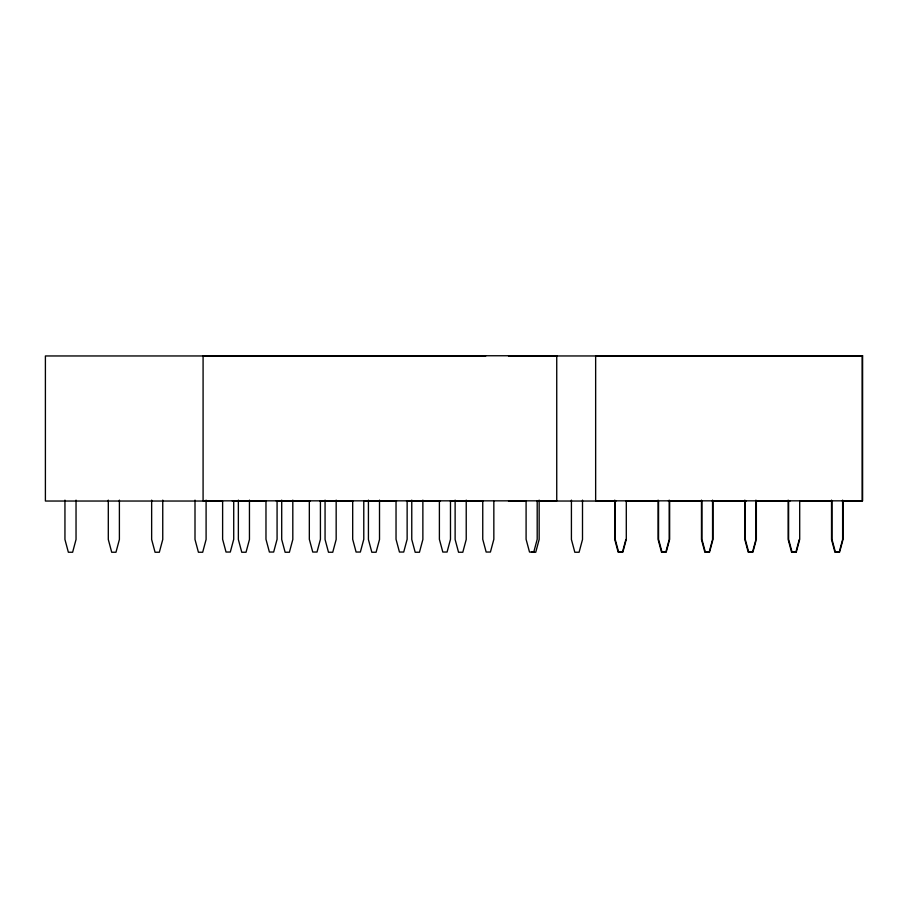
<?xml version="1.0" encoding="UTF-8"?>
<svg xmlns="http://www.w3.org/2000/svg" width="908" height="908" viewBox="0 0 908 908"><rect width="100%" height="100%" fill="white"/><g stroke="black" fill="none" stroke-linecap="round" stroke-linejoin="round"><path stroke-width="1.36" d="M625.862 539.5L622.445 552.246L618.178 552.246L614.761 539.5L614.761 500.138M666.143 550.963L669.207 539.5L669.207 500.138M709.489 550.963L712.564 539.5L712.564 500.138M755.581 540.771L752.505 552.246L748.237 552.246L744.821 539.5L744.821 500.138M799.267 539.5L795.862 552.246L791.594 552.246L788.178 539.5L788.178 500.138M839.548 550.963L842.624 539.5L842.624 500.138M485.757 355.959L45.4 355.959L45.4 501.034L222.392 501.034M508.514 355.959L862.169 355.959L862.169 501.034L842.363 501.034M232.312 501.034L266.294 501.034M276.202 501.034L310.184 501.034M320.093 501.034L352.667 501.034M363.995 501.034L396.558 501.034M406.466 501.034L440.448 501.034M450.368 501.034L482.931 501.034M508.514 501.034L525.494 501.034M536.81 501.034L616.021 501.034M625.93 501.034L658.459 501.034M668.367 501.034L702.315 501.034M712.224 501.034L746.172 501.034M756.069 501.034L790.028 501.034M799.925 501.034L832.466 501.034M531.475 552.246L535.743 552.246L539.148 539.5L539.148 500.138M665.802 552.246L661.535 552.246L658.118 539.5L658.118 500.138M709.148 552.246L704.88 552.246L701.475 539.5L701.475 500.138M839.208 552.246L834.94 552.246L831.535 539.5L831.535 500.138M843.055 501.341L843.055 539.307L839.639 552.041L835.371 552.041L831.966 539.307L831.966 501.341M799.698 501.341L799.698 539.307L796.293 552.041L792.026 552.041L788.609 539.307L788.609 501.341M756.353 501.341L756.353 539.307L752.936 552.041L748.669 552.041L745.252 539.307L745.252 501.341M755.921 500.138L755.921 539.5M712.996 501.341L712.996 539.307L709.579 552.041L705.312 552.041L701.907 539.307L701.907 501.341M669.639 501.341L669.639 539.307L666.234 552.041L661.966 552.041L658.55 539.307L658.55 501.341M626.293 501.341L626.293 539.307L622.877 552.041L618.609 552.041L615.193 539.307L615.193 501.341M582.505 500.138L582.505 539.5L579.088 552.246L574.821 552.246L571.416 539.5L571.416 500.138M537.196 501.341L537.196 539.307L533.779 552.041L529.512 552.041L526.095 539.307L526.095 501.341M493.839 501.341L493.839 539.307L490.422 552.041L486.155 552.041L482.75 539.307L482.75 501.341M466.224 500.138L466.224 539.5L462.808 552.246L458.54 552.246L455.124 539.5L455.124 500.138M450.481 501.341L450.481 539.307L447.076 552.041L442.809 552.041L439.393 539.307L439.393 501.341M422.867 500.138L422.867 539.5L419.451 552.246L415.183 552.246L411.767 539.5L411.767 500.138M407.136 501.341L407.136 539.307L403.719 552.041L399.452 552.041L396.036 539.307L396.036 501.341M379.51 500.138L379.51 539.5L376.094 552.246L371.826 552.246L368.421 539.5L368.421 500.138M363.779 501.341L363.779 539.307L360.363 552.041L356.095 552.041L352.69 539.307L352.69 501.341M336.164 500.138L336.164 539.5L332.748 552.246L328.48 552.246L325.064 539.5L325.064 500.138M320.422 501.341L320.422 539.307L317.017 552.041L312.749 552.041L309.333 539.307L309.333 501.341M292.807 500.138L292.807 539.5L289.391 552.246L285.123 552.246L281.707 539.5L281.707 500.138M277.076 501.341L277.076 539.307L273.66 552.041L269.392 552.041L265.976 539.307L265.976 501.341M249.45 500.138L249.45 539.5L246.034 552.246L241.766 552.246L238.361 539.5L238.361 500.138M233.719 501.341L233.719 539.307L230.303 552.041L226.035 552.041L222.619 539.307L222.619 501.341M206.093 500.138L206.093 539.5L202.688 552.246L198.421 552.246L195.004 539.5L195.004 500.138M162.748 500.138L162.748 539.5L159.331 552.246L155.064 552.246L151.647 539.5L151.647 500.138M119.391 500.138L119.391 539.5L115.974 552.246L111.707 552.246L108.302 539.5L108.302 500.138M76.034 500.138L76.034 539.5L72.629 552.246L68.361 552.246L64.945 539.5L64.945 500.138M556.74 355.754L203.086 355.754L203.086 500.841L556.74 500.841L556.74 355.754M862.6 355.754L595.648 355.754L595.648 500.841L862.6 500.841L862.6 355.754"/></g></svg>
